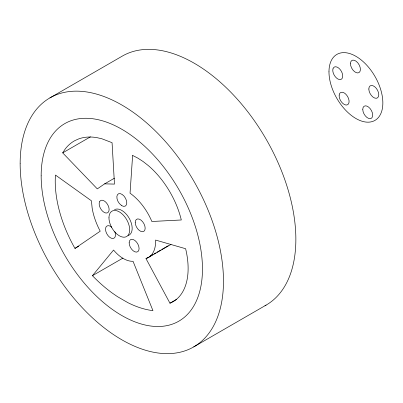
<?xml version="1.0" encoding="UTF-8"?>
<svg xmlns="http://www.w3.org/2000/svg" width="403" height="403" viewBox="0 0 403 403"><rect width="100%" height="100%" fill="white"/><g stroke="black" fill="none" stroke-linecap="round" stroke-linejoin="round"><path stroke-width="0.6" d="M62.687 152.868L65.185 149.05A85.522 49.378 60 0 1 74.893 140.607L78.781 138.874A85.522 49.378 60 0 1 96.846 137.63L101.818 138.753L112.064 142.682L114.477 184.1L104.654 183.849L97.304 188.881L62.687 152.868L90.468 136.829M92.438 275.697L113.555 250.036A28.729 16.588 60 0 0 133.03 261.28L152.944 310.632A115.646 66.767 60 0 1 127.857 302.653L117.53 296.694L112.392 293.162A115.646 66.767 60 0 1 92.438 275.697L122.95 258.086M74.968 248.399L100.226 231.191A49.07 28.331 60 0 1 92.156 208.119L91.426 200.8L55.458 175.058A97.405 56.239 60 0 0 74.968 248.399L78.781 246.198M49.927 97.884L122.311 56.093A143.775 83.008 60 0 1 266.615 140.022A143.775 83.008 60 0 1 265.008 305.716M104.654 183.849L114.462 178.186M176.494 299.414L169.955 303.192L145.972 258.585L148.148 257.326M149.236 256.696L150.873 255.754M151.961 255.124L153.049 254.495M154.142 253.87L155.775 252.923M156.863 252.293L160.676 250.092M161.769 249.462L168.308 245.689M147.624 257.92L171.048 244.394M193.702 346.907L266.081 305.116M111.787 227.252C110.346 225.902 107.651 224.793 106.191 226.698A7.032 4.06 60 0 0 108.014 235.594L109.213 236.858A7.032 4.06 60 0 0 114.442 237.83A7.032 4.06 60 0 0 114.805 231.67M169.955 303.192A72.59 41.912 60 0 0 185.622 248.722L155.598 240.072A35.313 20.387 60 0 1 145.972 258.585M114.487 209.706A14.654 8.458 60 0 1 129.605 219.005A14.654 8.458 60 0 1 128.119 235.528M132.617 155.427L130.048 193.198A42.28 24.412 60 0 1 151.85 221.489L181.305 219.978A64.762 37.388 60 0 0 148.223 165.527L143.07 161.502L137.846 158.122L132.617 155.427M332.954 68.918L332.782 70.308A7.032 4.06 60 0 0 336.47 77.981L337.759 78.923A7.032 4.06 60 0 0 342.711 76.54A7.032 4.06 60 0 0 338.621 68.021A7.032 4.06 60 0 0 332.954 68.918M339.225 95.048L339.145 95.743A7.032 4.06 60 0 0 342.827 103.415L344.117 104.357A7.032 4.06 60 0 0 349.048 102.211A7.032 4.06 60 0 0 345.401 93.808C344.071 92.64 341.734 91.431 340.203 92.892A5.279 3.048 60 0 0 339.225 95.048M99.833 201.263L99.334 202.361A7.032 4.06 60 0 0 101.652 210.159L102.851 211.424A7.032 4.06 60 0 0 108.815 211.283A7.032 4.06 60 0 0 106.241 202.628A7.032 4.06 60 0 0 99.833 201.263M121.812 205.711L119.328 203.505A7.032 4.06 60 0 1 118.618 193.722A7.032 4.06 60 0 1 126.487 200.704A7.032 4.06 60 0 1 121.812 205.711M108.966 217.847A14.654 8.458 60 0 0 124.507 237.181A14.654 8.458 60 0 0 124.507 216.461A14.654 8.458 60 0 0 108.966 217.847M41.161 175.834A114.054 65.85 60 0 0 162.137 326.324A114.054 65.85 60 0 0 162.137 165.023A114.054 65.85 60 0 0 41.161 175.834M135.217 222.451A7.032 4.06 60 0 0 142.677 231.73A7.032 4.06 60 0 0 142.677 221.786A7.032 4.06 60 0 0 135.217 222.451M129.146 242.823A7.032 4.06 60 0 0 136.607 252.102A7.032 4.06 60 0 0 136.607 242.158A7.032 4.06 60 0 0 129.146 242.823M20.15 163.699A143.775 83.008 60 0 0 172.645 353.406A143.775 83.008 60 0 0 172.645 150.077A143.775 83.008 60 0 0 20.15 163.699M368.836 89.008A7.032 4.06 60 0 0 376.296 98.292A7.032 4.06 60 0 0 376.296 88.343A7.032 4.06 60 0 0 368.836 89.008M362.765 109.379A7.032 4.06 60 0 0 370.226 118.658A7.032 4.06 60 0 0 370.226 108.714A7.032 4.06 60 0 0 362.765 109.379M350.459 63.654A7.032 4.06 60 0 0 357.919 72.933A7.032 4.06 60 0 0 357.919 62.989A7.032 4.06 60 0 0 350.459 63.654M328.974 71.855A38.094 21.994 60 0 0 369.38 122.119A38.094 21.994 60 0 0 369.38 68.243A38.094 21.994 60 0 0 328.974 71.855"/></g></svg>
